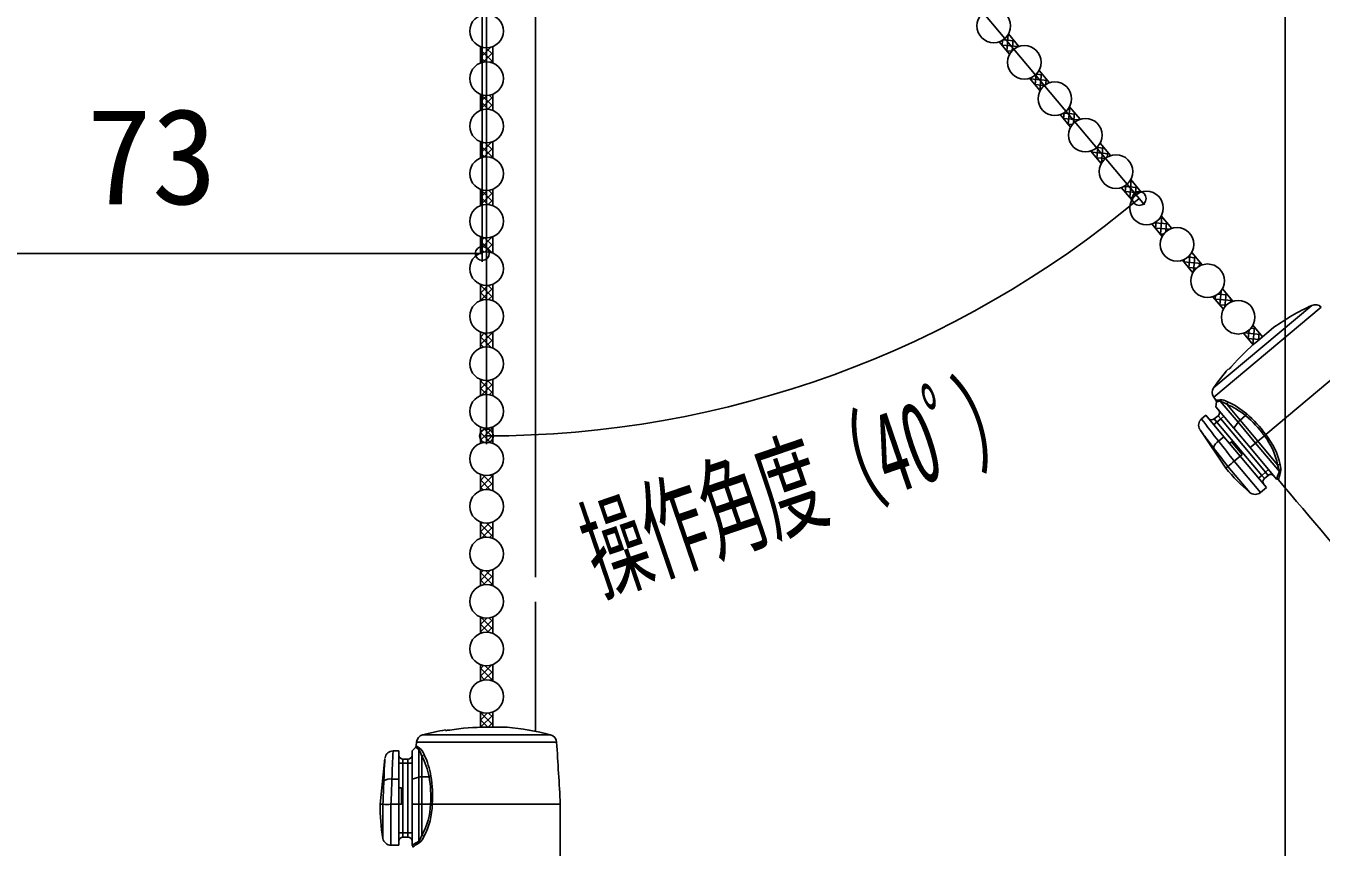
# Model space of a CAD drawing. Units: millimetres, scale not verified. Extents: x -700 to 700, y -1044 to 1038.
# Drawn here: x -357.7 to -199.6, y 434.5 to 534.7 of the extents above; entities that cross this region are included whole.
import ezdxf
from ezdxf.enums import TextEntityAlignment as Align

# ---------------------------------------------------------------- set-up
doc = ezdxf.new("R2010")
doc.units = ezdxf.units.MM
doc.header["$LTSCALE"] = 6
for name, color, linetype in [('0-5_YKK_13', 4, 'Continuous'), ('0-7_YKK_D', 6, 'Continuous'), ('0-9_YSS_K', 3, 'Continuous')]:
    doc.layers.add(name, color=color, linetype=linetype)
doc.styles.add('ＭＳ ゴシック', font='')
doc.styles.get('ＭＳ ゴシック').set_extended_font_data('MS Gothic')

msp = doc.modelspace()

# ---------------------------------------------------------------- linework, layer by layer
at = {"layer": '0-5_YKK_13'}
for p, q in [((-238.551, 532.292), (-238.495, 532.928)), ((-238.445, 532.96), (-237.051, 532.838)), ((-237.974, 531.604), (-237.795, 533.648)), ((-237.858, 533.546), (-237.628, 533.526)), ((-237.769, 533.694), (-236.494, 532.174)), ((-237.333, 531.637), (-237.212, 533.029)), ((-302.226, 532.138), (-302.226, 530.154)), ((-302.226, 530.817), (-300.989, 532.055)), ((-302.226, 531.715), (-301.901, 532.041)), ((-302.226, 531.771), (-300.726, 530.271)), ((-301.892, 530.253), (-300.726, 531.419)), ((-301.555, 531.998), (-300.726, 531.169)), ((-300.778, 532.119), (-300.726, 532.067)), ((-300.726, 532.138), (-300.726, 530.154)), ((-238.918, 532.73), (-237.643, 531.21)), ((-238.587, 532.335), (-236.545, 532.156)), ((-238.01, 531.647), (-237.375, 531.591)), ((-236.654, 532.112), (-236.634, 532.341)), ((-302.226, 530.873), (-301.643, 530.289)), ((-301.006, 530.241), (-300.726, 530.521)), ((-235.19, 528.287), (-233.915, 526.767)), ((-235.123, 528.207), (-233.01, 528.022)), ((-235.087, 528.164), (-235.073, 528.33)), ((-234.51, 527.476), (-234.397, 528.777)), ((-234.392, 528.781), (-233.587, 528.71)), ((-234.041, 529.251), (-232.766, 527.731)), ((-233.933, 526.789), (-233.748, 528.902)), ((-233.233, 527.505), (-233.171, 528.214)), ((-234.546, 527.519), (-233.359, 527.415)), ((-233.969, 526.831), (-233.882, 526.824)), ((-302.226, 526.338), (-302.226, 524.354)), ((-302.226, 526.327), (-302.219, 526.335)), ((-302.226, 525.429), (-301.46, 526.196)), ((-302.226, 524.531), (-300.726, 526.031)), ((-302.226, 525.485), (-301.222, 524.48)), ((-302.155, 526.312), (-300.726, 524.883)), ((-301.367, 524.493), (-300.726, 525.133)), ((-301.165, 526.22), (-300.726, 525.781)), ((-300.726, 526.338), (-300.726, 524.354)), ((-302.226, 524.587), (-302.053, 524.413)), ((-231.462, 523.844), (-230.186, 522.324)), ((-231.083, 523.392), (-229.197, 523.227)), ((-231.062, 524.027), (-229.547, 523.895)), ((-231.047, 523.349), (-230.983, 524.077)), ((-230.47, 522.661), (-230.285, 524.774)), ((-230.435, 524.61), (-230.124, 524.583)), ((-230.313, 524.808), (-229.037, 523.288)), ((-229.819, 522.809), (-229.707, 524.086)), ((-229.143, 523.249), (-229.13, 523.398)), ((-230.505, 522.704), (-229.961, 522.656)), ((-302.226, 520.538), (-302.226, 518.554)), ((-302.226, 519.143), (-300.887, 520.483)), ((-302.226, 520.041), (-301.839, 520.428)), ((-302.226, 520.097), (-300.726, 518.597)), ((-301.634, 520.402), (-300.726, 519.495)), ((-300.833, 520.5), (-300.726, 520.393)), ((-300.726, 520.538), (-300.726, 518.554)), ((-226.585, 520.365), (-225.309, 518.845)), ((-302.226, 519.199), (-301.71, 518.683)), ((-301.801, 518.67), (-300.726, 519.745)), ((-300.947, 518.626), (-300.726, 518.847)), ((-227.734, 519.401), (-226.458, 517.881)), ((-227.619, 519.264), (-225.506, 519.079)), ((-227.583, 519.221), (-227.562, 519.467)), ((-227.042, 518.576), (-225.963, 518.482)), ((-227.006, 518.533), (-226.882, 519.95)), ((-226.986, 519.846), (-226.083, 519.767)), ((-226.42, 517.948), (-226.244, 519.959)), ((-225.721, 518.654), (-225.667, 519.271)), ((-226.465, 517.888), (-226.455, 517.887)), ((-223.015, 515.674), (-222.62, 515.64)), ((-222.965, 513.718), (-222.781, 515.831)), ((-222.856, 515.922), (-221.581, 514.402)), ((-302.226, 514.738), (-302.226, 512.754)), ((-302.226, 514.653), (-302.164, 514.715)), ((-302.226, 514.709), (-300.726, 513.209)), ((-302.226, 513.755), (-301.383, 514.598)), ((-302.226, 512.857), (-300.726, 514.357)), ((-302.226, 513.811), (-301.305, 512.889)), ((-301.231, 514.611), (-300.726, 514.107)), ((-300.726, 514.738), (-300.726, 512.754)), ((-224.006, 514.957), (-222.73, 513.437)), ((-223.687, 515.095), (-222.043, 514.952)), ((-223.579, 514.449), (-221.837, 514.296)), ((-223.543, 514.406), (-223.471, 515.23)), ((-222.305, 513.978), (-222.203, 515.143)), ((-221.632, 514.384), (-221.626, 514.455)), ((-302.226, 512.913), (-302.11, 512.796)), ((-301.297, 512.888), (-300.726, 513.459)), ((-223.001, 513.761), (-222.544, 513.721)), ((-219.958, 510.652), (-218.314, 510.509)), ((-219.815, 509.963), (-219.742, 510.786)), ((-219.287, 511.231), (-218.892, 511.196)), ((-219.237, 509.275), (-219.052, 511.388)), ((-219.128, 511.479), (-217.853, 509.959)), ((-218.577, 509.534), (-218.475, 510.7)), ((-220.277, 510.514), (-219.002, 508.994)), ((-219.85, 510.006), (-218.109, 509.853)), ((-219.273, 509.318), (-218.816, 509.278)), ((-217.904, 509.941), (-217.898, 510.012)), ((-302.226, 508.938), (-302.226, 506.954)), ((-302.226, 507.469), (-300.776, 508.92)), ((-302.226, 508.367), (-301.775, 508.818)), ((-302.226, 508.423), (-300.777, 506.973)), ((-302.226, 507.525), (-301.776, 507.074)), ((-301.716, 508.81), (-300.726, 507.821)), ((-301.715, 507.082), (-300.726, 508.071)), ((-300.89, 508.882), (-300.726, 508.719)), ((-300.726, 508.938), (-300.726, 506.954)), ((-300.889, 507.01), (-300.726, 507.173)), ((-216.549, 506.071), (-215.274, 504.551)), ((-216.387, 505.878), (-214.274, 505.693)), ((-216.351, 505.835), (-216.322, 506.163)), ((-215.855, 506.469), (-214.851, 506.381)), ((-215.774, 505.147), (-215.639, 506.687)), ((-215.4, 507.036), (-214.125, 505.516)), ((-215.174, 504.716), (-215.012, 506.573)), ((-214.481, 505.357), (-214.434, 505.885)), ((-215.81, 505.19), (-214.834, 505.105)), ((-302.226, 503.138), (-302.226, 501.154)), ((-302.226, 502.979), (-302.109, 503.096)), ((-302.226, 503.034), (-300.726, 501.534)), ((-302.226, 502.081), (-301.304, 503.003)), ((-301.298, 503.004), (-300.726, 502.432)), ((-300.726, 503.138), (-300.726, 501.154)), ((-302.226, 501.183), (-300.726, 502.683)), ((-302.226, 502.136), (-301.384, 501.294)), ((-302.226, 501.238), (-302.165, 501.177)), ((-301.23, 501.281), (-300.726, 501.784)), ((-212.821, 501.628), (-211.546, 500.108)), ((-212.585, 501.347), (-210.472, 501.162)), ((-212.549, 501.304), (-212.509, 501.763)), ((-212.216, 501.952), (-211.049, 501.85)), ((-211.972, 500.617), (-211.82, 502.36)), ((-211.699, 502.544), (-211.626, 502.538)), ((-211.672, 502.592), (-210.397, 501.072)), ((-211.354, 500.399), (-211.21, 502.042)), ((-210.667, 500.96), (-210.633, 501.354)), ((-200.761, 500.57), (-212.724, 490.532)), ((-212.712, 489.37), (-199.619, 500.356)), ((-212.008, 500.659), (-211.185, 500.587)), ((-207.944, 498.149), (-206.766, 496.745)), ((-302.226, 497.338), (-302.226, 495.354)), ((-302.226, 495.794), (-300.726, 497.294)), ((-302.226, 496.692), (-301.71, 497.209)), ((-302.226, 496.748), (-300.888, 495.41)), ((-301.802, 497.222), (-300.726, 496.146)), ((-301.633, 495.49), (-300.726, 496.396)), ((-300.948, 497.265), (-300.726, 497.044)), ((-300.726, 497.338), (-300.726, 495.354)), ((-209.093, 497.185), (-207.909, 495.774)), ((-209.086, 497.177), (-209.085, 497.188)), ((-209.021, 497.211), (-207.008, 497.035)), ((-208.544, 496.532), (-207.164, 496.411)), ((-208.509, 496.489), (-208.414, 497.569)), ((-208.204, 497.777), (-207.586, 497.723)), ((-207.931, 495.801), (-207.747, 497.914)), ((-205.425, 497.87), (-207.34, 496.263)), ((-207.247, 496.342), (-207.169, 497.226)), ((-302.226, 495.85), (-301.84, 495.464)), ((-300.832, 495.392), (-300.726, 495.498)), ((-207.967, 495.844), (-207.842, 495.833)), ((-194.406, 494.851), (-206.372, 484.81)), ((-210.924, 492.756), (-210.968, 492.808)), ((-302.226, 491.538), (-302.226, 489.554)), ((-302.226, 491.304), (-302.052, 491.479)), ((-302.226, 490.406), (-301.221, 491.412)), ((-302.226, 491.36), (-300.726, 489.86)), ((-302.226, 490.462), (-301.46, 489.696)), ((-302.154, 489.581), (-300.726, 491.008)), ((-301.367, 491.399), (-300.726, 490.758)), ((-301.164, 489.672), (-300.726, 490.11)), ((-300.726, 491.538), (-300.726, 489.554)), ((-302.226, 489.564), (-302.219, 489.557)), ((-212.452, 489.015), (-212.712, 489.37)), ((-212.45, 488.196), (-212.396, 488.812)), ((-211.918, 488.89), (-209.751, 486.308)), ((-209.507, 486.566), (-211.129, 488.499)), ((-214.214, 486.715), (-213.676, 487.167)), ((-213.676, 487.167), (-211.477, 484.547)), ((-212.19, 487.108), (-212.65, 486.723)), ((-212.45, 488.196), (-210.252, 485.576)), ((-211.869, 486.725), (-212.19, 487.108)), ((-211.869, 486.725), (-211.486, 487.047)), ((-208.835, 487.13), (-209.507, 486.566)), ((-302.226, 485.738), (-302.226, 483.754)), ((-302.226, 484.12), (-300.726, 485.62)), ((-302.226, 485.018), (-301.642, 485.603)), ((-301.893, 485.639), (-300.726, 484.472)), ((-301.007, 485.651), (-300.726, 485.37)), ((-300.726, 485.738), (-300.726, 483.754)), ((-211.259, 480.71), (-214.394, 485.382)), ((-212.712, 486.018), (-212.328, 486.34)), ((-212.328, 486.34), (-212.65, 486.723)), ((-212.328, 486.34), (-211.869, 486.725)), ((-206.865, 479.828), (-212.328, 486.34)), ((-210.252, 485.576), (-209.751, 486.308)), ((-210.252, 485.576), (-208.272, 483.217)), ((-209.751, 486.308), (-207.618, 483.765)), ((-207.347, 483.992), (-209.507, 486.566)), ((-302.226, 485.074), (-300.99, 483.838)), ((-302.226, 484.176), (-301.902, 483.851)), ((-301.554, 483.895), (-300.726, 484.722)), ((-300.777, 483.773), (-300.726, 483.824)), ((-208.272, 483.217), (-207.618, 483.765)), ((-207.618, 483.765), (-207.347, 483.992)), ((-207.618, 483.765), (-204.711, 480.301)), ((-206.541, 484.669), (-207.347, 483.992)), ((-204.931, 481.113), (-207.347, 483.992)), ((-206.541, 484.669), (-206.372, 484.81)), ((-210.783, 483.72), (-209.498, 482.188)), ((-209.498, 482.188), (-210.238, 481.567)), ((-209.498, 482.188), (-206.284, 478.358)), ((-208.272, 483.217), (-205.058, 479.386)), ((-211.259, 480.71), (-210.995, 480.932)), ((-210.995, 480.932), (-210.995, 480.932)), ((-210.995, 480.932), (-208.317, 477.741)), ((-210.236, 481.563), (-210.238, 481.567)), ((-207.025, 477.736), (-210.236, 481.563)), ((-302.226, 479.938), (-302.226, 477.954)), ((-302.226, 478.32), (-300.726, 479.82)), ((-302.226, 479.218), (-301.642, 479.803)), ((-302.226, 479.274), (-300.99, 478.038)), ((-301.893, 479.839), (-300.726, 478.672)), ((-301.007, 479.851), (-300.726, 479.57)), ((-300.726, 479.938), (-300.726, 477.954)), ((-206.865, 479.828), (-207.248, 479.507)), ((-206.865, 479.828), (-206.543, 479.445)), ((-206.543, 479.445), (-206.084, 479.831)), ((-206.022, 480.535), (-206.405, 480.214)), ((-206.405, 480.214), (-206.084, 479.831)), ((-205.029, 479.384), (-205.058, 479.386)), ((-302.226, 478.376), (-301.902, 478.051)), ((-301.554, 478.095), (-300.726, 478.922)), ((-300.777, 477.973), (-300.726, 478.024)), ((-206.284, 478.358), (-207.025, 477.736)), ((-302.226, 474.138), (-302.226, 472.154)), ((-302.226, 473.83), (-301.994, 474.062)), ((-302.226, 472.932), (-301.133, 474.025)), ((-302.226, 473.886), (-300.726, 472.386)), ((-302.226, 472.988), (-301.534, 472.295)), ((-302.045, 472.216), (-300.726, 473.534)), ((-301.439, 473.996), (-300.726, 473.284)), ((-300.726, 474.138), (-300.726, 472.154)), ((-301.101, 472.261), (-300.726, 472.636)), ((-302.226, 468.338), (-302.226, 466.354)), ((-302.226, 467.017), (-300.989, 468.255)), ((-302.226, 467.915), (-301.901, 468.241)), ((-302.226, 467.971), (-300.726, 466.471)), ((-301.555, 468.198), (-300.726, 467.369)), ((-300.778, 468.319), (-300.726, 468.267)), ((-300.726, 468.338), (-300.726, 466.354)), ((-302.226, 467.073), (-301.643, 466.489)), ((-301.892, 466.453), (-300.726, 467.619)), ((-301.006, 466.441), (-300.726, 466.721)), ((-302.226, 462.538), (-302.226, 460.554)), ((-302.226, 462.527), (-302.219, 462.535)), ((-302.226, 461.629), (-301.46, 462.396)), ((-302.226, 460.731), (-300.726, 462.231)), ((-302.226, 461.685), (-301.222, 460.68)), ((-302.155, 462.512), (-300.726, 461.083)), ((-301.165, 462.42), (-300.726, 461.981)), ((-300.726, 462.538), (-300.726, 460.554)), ((-302.226, 460.787), (-302.053, 460.613)), ((-301.367, 460.693), (-300.726, 461.333)), ((-302.226, 456.738), (-302.226, 454.754)), ((-302.226, 455.343), (-300.887, 456.683)), ((-302.226, 456.241), (-301.839, 456.628)), ((-302.226, 456.297), (-300.726, 454.797)), ((-302.226, 455.399), (-301.71, 454.883)), ((-301.801, 454.87), (-300.726, 455.945)), ((-301.634, 456.602), (-300.726, 455.695)), ((-300.833, 456.7), (-300.726, 456.593)), ((-300.726, 456.738), (-300.726, 454.754)), ((-300.947, 454.826), (-300.726, 455.047)), ((-302.226, 450.938), (-302.226, 449.087)), ((-302.226, 450.853), (-302.164, 450.915)), ((-302.226, 450.909), (-300.726, 449.409)), ((-302.226, 449.955), (-301.383, 450.798)), ((-302.196, 449.087), (-300.726, 450.557)), ((-301.231, 450.811), (-300.726, 450.307)), ((-300.726, 450.938), (-300.726, 449.096)), ((-302.226, 450.011), (-301.305, 449.089)), ((-302.226, 449.113), (-302.201, 449.087)), ((-298.976, 449.096), (-301.476, 449.096)), ((-301.297, 449.088), (-300.726, 449.659)), ((-293.668, 448.166), (-309.285, 448.166)), ((-306.476, 448.713), (-306.476, 448.781)), ((-312.879, 446.2), (-312.176, 446.2)), ((-312.176, 446.2), (-312.176, 442.78)), ((-310.576, 446.2), (-310.139, 446.638)), ((-310.576, 446.2), (-310.576, 442.78)), ((-310.052, 446.829), (-310.022, 447.268)), ((-310.022, 447.268), (-292.931, 447.268)), ((-309.723, 446.391), (-309.723, 443.019)), ((-314.476, 439.7), (-313.874, 445.295)), ((-312.176, 444.7), (-311.676, 444.7)), ((-311.676, 444.7), (-311.676, 445.2)), ((-311.076, 445.2), (-311.676, 445.2)), ((-311.676, 436.2), (-311.676, 444.7)), ((-311.676, 444.7), (-311.076, 444.7)), ((-311.076, 444.7), (-311.076, 445.2)), ((-311.076, 444.7), (-310.576, 444.7)), ((-309.369, 443.06), (-309.369, 445.584)), ((-310.576, 442.78), (-309.723, 443.019)), ((-310.576, 442.78), (-310.576, 439.7)), ((-309.723, 443.019), (-309.723, 439.7)), ((-308.492, 443.06), (-309.369, 443.06)), ((-309.369, 439.7), (-309.369, 443.06)), ((-312.176, 441.7), (-312.176, 439.7)), ((-314.476, 439.7), (-314.131, 439.7)), ((-314.131, 439.7), (-314.131, 439.7)), ((-314.131, 439.7), (-314.131, 435.535)), ((-313.144, 439.697), (-313.143, 439.7)), ((-313.144, 434.7), (-313.144, 439.697)), ((-312.176, 439.7), (-313.143, 439.7)), ((-312.176, 439.7), (-312.176, 434.7)), ((-310.576, 439.7), (-309.723, 439.7)), ((-310.576, 439.7), (-310.576, 434.7)), ((-309.723, 439.7), (-309.369, 439.7)), ((-309.723, 439.7), (-309.723, 435.178)), ((-308.317, 439.7), (-309.369, 439.7)), ((-309.369, 435.941), (-309.369, 439.7)), ((-308.317, 439.7), (-308.097, 439.7)), ((-292.476, 439.7), (-308.097, 439.7)), ((-311.676, 436.2), (-312.176, 436.2)), ((-311.676, 436.2), (-311.676, 435.7)), ((-311.676, 435.7), (-311.076, 435.7)), ((-311.076, 436.2), (-311.076, 435.7)), ((-310.576, 436.2), (-311.076, 436.2)), ((-312.176, 434.7), (-313.144, 434.7)), ((-310.556, 434.68), (-310.576, 434.7))]:
    msp.add_line(p, q, dxfattribs=at)
for points in [[(-211.97, 489.065), (-212.321, 489.024), (-212.418, 489.017), (-212.453, 489.015), (-212.452, 489.016)], [(-212.395, 488.812), (-212.396, 488.812), (-212.364, 488.816), (-212.273, 488.828), (-212.123, 488.851), (-211.918, 488.89)], [(-211.918, 488.89), (-211.612, 488.772), (-211.129, 488.499)], [(-211.869, 486.725), (-206.405, 480.214), (-206.865, 479.828)], [(-213.23, 483.822), (-213.115, 483.672), (-212.749, 483.201)], [(-210.783, 483.72), (-211.477, 484.547), (-212.125, 484.004)], [(-209.498, 482.188), (-209.268, 482.381), (-210.553, 483.913), (-210.783, 483.72)], [(-204.931, 481.113), (-204.761, 480.606), (-204.711, 480.301)], [(-204.711, 480.301), (-204.834, 480.007), (-204.922, 479.755), (-204.982, 479.558), (-205.018, 479.431), (-205.03, 479.385), (-205.029, 479.389)], [(-204.826, 479.283), (-204.827, 479.279), (-204.817, 479.327), (-204.791, 479.449), (-204.745, 479.643), (-204.671, 479.903), (-204.559, 480.215)], [(-310.138, 446.637), (-310.139, 446.638), (-310.112, 446.62), (-310.035, 446.571), (-309.904, 446.492), (-309.723, 446.391)], [(-309.65, 446.558), (-309.945, 446.752), (-310.024, 446.809), (-310.052, 446.83), (-310.051, 446.829)], [(-309.723, 446.391), (-309.565, 446.103), (-309.369, 445.584)], [(-311.076, 444.7), (-311.076, 436.2), (-311.676, 436.2)], [(-313.986, 443.351), (-313.993, 443.163), (-314.017, 442.566)], [(-312.176, 441.7), (-312.176, 442.78), (-313.022, 442.78)], [(-312.176, 439.7), (-311.876, 439.7), (-311.876, 441.7), (-312.176, 441.7)], [(-309.723, 435.178), (-310.006, 435.032), (-310.235, 434.896), (-310.408, 434.783), (-310.517, 434.709), (-310.556, 434.681), (-310.552, 434.684)], [(-310.466, 434.472), (-310.468, 434.47), (-310.431, 434.5), (-310.332, 434.577), (-310.172, 434.696), (-309.948, 434.847), (-309.662, 435.015)], [(-309.369, 435.941), (-309.565, 435.444), (-309.723, 435.178)]]:
    msp.add_lwpolyline(points, dxfattribs=at)
for centre in [(-301.476, 534.046), (-239.57, 534.673), (-235.842, 530.23), (-301.476, 528.246), (-232.114, 525.787), (-301.476, 522.446), (-228.386, 521.344), (-301.476, 516.646), (-224.657, 516.901), (-220.929, 512.458), (-301.476, 510.846), (-217.201, 508.015), (-301.476, 505.046), (-213.473, 503.572), (-301.476, 499.246), (-209.745, 499.129), (-301.476, 493.446), (-301.476, 487.646), (-301.476, 481.846), (-301.476, 476.046), (-301.476, 470.246), (-301.476, 464.446), (-301.476, 458.646), (-301.476, 452.846)]:
    msp.add_circle(centre, 2.05, dxfattribs=at)
for centre, radius, start, end in [((-188.124, 473.362), 30, 114.91336, 125.21981), ((-200.34, 499.663), 1, 43.86879, 114.91336), ((-188.124, 473.362), 29.896, 130, 138.65727), ((-188.124, 473.362), 30, 139.59407, 145.08664), ((-212.239, 494.434), 2.132, 308.08066, 321.59628), ((-211.904, 489.96), 1, 145.08664, 216.13121), ((-212.695, 488.838), 0.3, 355.0979, 36.08699), ((-211.984, 487.178), 1.887, 60.43392, 89.59767), ((-212.236, 488.891), 0.317, 359.82581, 33.2347), ((-211.437, 488.742), 0.392, 321.81457, 11.4072), ((-214.619, 480.048), 9.144, 50.76461, 67.56232), ((-215.277, 479.554), 10.182, 49.77589, 65.49037), ((-212.512, 487.491), 0.5, 310, 40), ((-209.437, 487.68), 0.815, 317.55365, 334.48996), ((-217.781, 476.496), 13.896, 36.0829, 49.92597), ((-218.519, 475.914), 15.056, 36.21989, 49.30203), ((-213.578, 485.949), 0.993, 129.78669, 211.37531), ((-181.98, 508.331), 39.715, 215.2981, 218.10674), ((-147.003, 536.307), 83.525, 216.43261, 218.76977), ((-212.971, 487.106), 0.5, 220, 310), ((-208.64, 485.502), 1.373, 129.16916, 144.06203), ((-211.515, 482.886), 1.274, 118.62238, 165.68459), ((-428.005, 314.873), 274.243, 37.43298, 38.07696), ((-201.884, 478.45), 7.784, 125.21078, 126.83674), ((-216.379, 476.414), 12.842, 40, 40.06834), ((-212.943, 479.626), 8.149, 10.51023, 38.22402), ((-213.37, 479.209), 8.964, 12.39787, 38.6776), ((-405.189, 332.549), 244.395, 37.38327, 38.05567), ((-191.917, 496.94), 25.25, 220, 229.49424), ((-214.107, 485.441), 5.479, 304.61081, 314.93912), ((-204.747, 480.708), 0.445, 72.84838, 114.50016), ((-206.25, 480.573), 1.728, 348.05524, 18.92488), ((-206.222, 479.062), 0.5, 130, 220), ((-205.762, 479.448), 0.5, 40, 130), ((-205.056, 479.085), 0.3, 40.59396, 84.70299), ((1175.664, 1644.477), 1806.5, 220.16582, 221.33258), ((-204.794, 479.978), 0.333, 45.33754, 75.61), ((-207.668, 478.502), 1, 229.49424, 310), ((-301.476, 419.2), 29.896, 90, 98.65727), ((-301.476, 419.2), 30, 74.91336, 85.21981), ((-309.025, 447.201), 1, 105.08664, 176.13121), ((-301.476, 419.2), 30, 99.59407, 105.08664), ((-306.405, 450.844), 2.132, 268.08066, 281.59628), ((-293.928, 447.201), 1, 3.86879, 74.91336), ((-312.884, 445.204), 0.993, 89.78669, 171.37531), ((-229.516, 440.987), 83.525, 176.43261, 178.76977), ((-310.351, 446.85), 0.3, 315.0979, 356.08699), ((-309.965, 446.595), 0.317, 319.82581, 353.2347), ((-310.873, 445.121), 1.887, 20.43392, 49.59767), ((-791.791, 413.532), 500, 3, 3.86879), ((-274.292, 442.039), 39.715, 175.2981, 178.10674), ((-311.676, 445.7), 0.5, 180, 270), ((-311.076, 445.7), 0.5, 270, 0), ((-309.45, 445.968), 0.392, 281.81457, 331.4072), ((-317.475, 441.353), 9.144, 10.76461, 27.56232), ((-318.296, 441.398), 10.182, 9.77589, 25.49037), ((-313.273, 441.531), 1.274, 78.62238, 125.68459), ((-587.111, 451.983), 274.243, 357.43298, 358.07696), ((-309.389, 441.687), 1.373, 89.16916, 104.06203), ((-308.6, 443.868), 0.815, 277.55365, 294.48996), ((-322.181, 440.665), 13.896, 356.0829, 9.92597), ((-323.12, 440.693), 15.056, 356.21989, 9.30203), ((-558.271, 450.858), 244.395, 357.38327, 358.05567), ((-289.226, 439.7), 25.25, 180, 189.49424), ((-313.616, 445.155), 5.479, 264.61081, 274.93912), ((-316.463, 439.953), 8.149, 330.51023, 358.22402), ((-317.058, 439.907), 8.964, 332.39787, 358.6776), ((-321.159, 439.7), 12.842, 0, 0.06834), ((-308.746, 431.943), 7.784, 85.21078, 86.83674), ((-2098.976, 439.7), 1806.5, 358.66742, 0), ((-313.144, 435.7), 1, 189.49424, 270), ((-311.676, 435.2), 0.5, 90, 180), ((-311.076, 435.2), 0.5, 0, 90), ((-309.994, 434.984), 0.333, 5.33754, 35.61), ((-310.727, 436.376), 1.728, 308.05524, 338.92488), ((-309.488, 435.513), 0.445, 32.84838, 74.50016), ((-310.769, 434.469), 0.3, 0.59396, 44.70299)]:
    msp.add_arc(centre, radius, start, end, dxfattribs=at)
at = {"layer": '0-7_YKK_D'}
for p, q in [((-204, 181.898), (-204, 659.396)), ((-302, 612.911), (-302, 505.896)), ((-270.539, 571.672), (-221.189, 512.859)), ((-301.476, 559.096), (-301.476, 483.637)), ((-375, 506.896), (-302, 506.896))]:
    msp.add_line(p, q, dxfattribs=at)
for centre in [(-221.832, 513.625), (-302, 506.896), (-301.476, 484.637)]:
    msp.add_circle(centre, 0.85, dxfattribs=at)
msp.add_arc((-301.476, 608.542), 123.905, 270, 310, dxfattribs=at)
at = {"layer": '0-9_YSS_K'}
for p, q in [((-295.5, 467.396), (-295.5, 665.396)), ((-295.5, 448.599), (-295.5, 464.396))]:
    msp.add_line(p, q, dxfattribs=at)

# ---------------------------------------------------------------- texts
at = {"layer": '0-7_YKK_D', "style": 'ＭＳ ゴシック'}
msp.add_text('73', height=11.73, dxfattribs=at).set_placement((-350.318, 509.396), align=Align.BOTTOM_LEFT)
at = {"layer": '0-7_YKK_D', "style": 'ＭＳ ゴシック', "width": 0.55}
msp.add_text('操作角度（40ﾟ）', height=9.971, rotation=18.86, dxfattribs=at).set_placement((-286.67, 462.451), align=Align.BOTTOM_LEFT)

doc.saveas('drawing.dxf')
